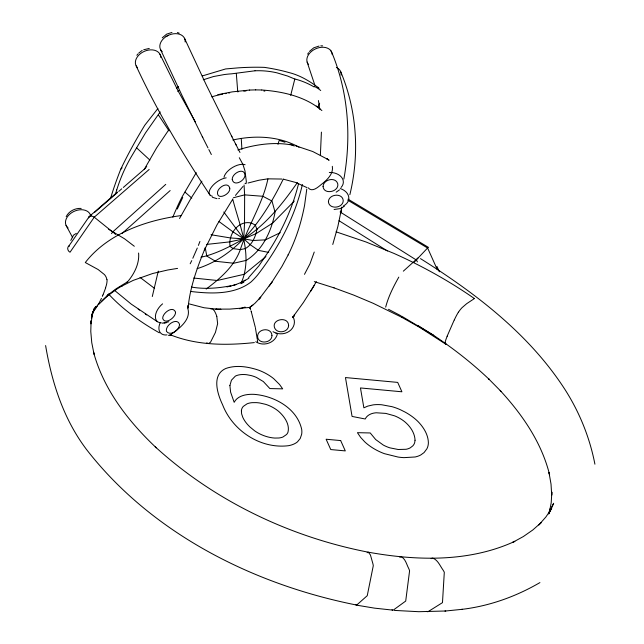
<?xml version="1.0" encoding="UTF-8"?>
<svg xmlns="http://www.w3.org/2000/svg" width="644" height="644" viewBox="0 0 644 644"><rect width="100%" height="100%" fill="white"/><g stroke="black" fill="none" stroke-linecap="round" stroke-linejoin="round"><path stroke-width="0.97" d="M321.412 132.125L320.366 155.341M188.064 307.945L188.112 305.594L188.064 307.945C189.972 287.498 197.064 267.807 204.856 248.938L204.317 250.202L217.028 224.78L232.532 199.543M385.676 307.132C388.38 296.578 393.468 286.604 398.797 277.121M306.794 189.014L304.564 205.412C301.11 223.098 296.184 238.707 288.166 254.919L288.367 254.517L281.871 266.544L271.889 282.201M445.197 342.383L445.165 342.785A9.064 2.576 -55.1 0 0 445.712 344.154M70.776 240.445L73.488 235.173L76.314 233.369M152.29 296.53L158.279 271.1M343.872 179.032C351.479 136.866 348.436 92.575 331.934 52.792M340.74 213.18L341.843 207.07M341.642 208.221L337.875 226.455L332.763 244.462M349.853 194.721C359.787 153.892 356.945 110.172 340.555 71.363M302.414 184.466C294.702 217.463 278.441 248.012 257.842 274.714A83.953 60.085 -24.1 0 1 256.111 276.735L255.797 277.089A55.642 39.823 -24.1 0 1 250.87 282.096C234.166 295.008 210.274 293.825 190.407 291.418M290.686 95.376L294.807 79.059L287.691 76.073L276.912 72.828A100.834 90.957 -86.7 0 0 254.992 70.792M314.24 252.046L309.957 263.871L304.475 274.336M298.615 183.419C292.835 207.199 282.507 229.65 269.393 250.25L258.928 265.819L248.697 277.548M252.891 305.167L249.622 307.454L249.663 308.114M267.912 178.976C262.607 203.987 248.085 225.569 240.301 249.622C234.263 266.511 220.127 278.546 206.185 289.059M277.991 144.345L279.118 140.497M115.662 193.466L116.725 189.924M105.705 287.779L103.137 294.566M548.632 513.719L550.419 508.414L549.227 513.026L551.2 502.771L551.86 492.064L551.707 495.188L551.014 484.046L548.994 472.575L549.598 474.773C541.66 442.613 522.381 414.559 500.163 390.514M241.146 283.175C253.301 255.515 239.56 225.964 232.685 198.948M199.922 241.468L198.392 245.404M91.706 315.037L94.354 308.299L91.384 318.152L92.599 313.483L90.941 323.86L91.118 320.599L90.78 331.451L91.762 342.672L94.056 354.192L93.46 351.874C103.531 389.572 128.341 421.385 156.275 447.797L155.244 446.823C214.516 500.976 289.711 536.919 368.344 552.198L370.437 554.959L372.852 563.54A95.554 31.194 -79.5 0 1 373.174 564.997A3.284 1.071 -79.5 0 1 373.262 565.818L367.249 595.684L356.687 605.062C253.559 584.623 151.573 533.53 86.24 449.142L85.741 448.441C63.329 418.383 51.729 382.166 45.611 345.562M447.121 336.249L454.205 320.036M548.801 513.944L553.655 503.262L549.099 512.439L551.707 508.398L545.879 516.995L538.819 524.949L541.073 522.687L532.797 529.98L523.371 536.533L512.753 542.353L514.854 541.33C469.178 562.373 416.861 560.892 368.344 552.198A8.75 2.858 -79.5 0 0 367.635 552.367L367.136 552.737M103.008 294.855L102.758 295.451M197.297 248.021L192.822 258.268M102.621 295.757L102.356 296.369M116.741 189.932A218.437 176.359 49.7 0 1 131.086 157.096L145.464 132.946L160.203 111.911M317.991 106.896L319.649 103.241M91.762 315.037L95.618 306.576L92.478 313.056M101.462 298.357L98.621 303.992M191.759 260.611L190.189 263.758M177.277 209.042L182.727 197.483M283.36 178.919C265.054 216.336 238.876 255.435 197.145 268.661M307.703 54.168L308.476 52.687M179.539 218.525L191.043 198.215L201.91 181.173M66.187 216.666C68.852 211.16 75.163 207.98 81.176 208.423M144.224 169.444L156.597 147.927L168.631 130.056M310.77 291.12L316.349 281.629M314.095 285.614L303.372 302.559L292.432 317.645M92.591 313.073L97.59 305.143M196.251 172.664L182.027 196.967A260.176 186.205 -24.1 0 0 177.213 206.933L174.661 212.762A257.97 184.627 -24.1 0 0 172.874 217.133M149.134 169.493L94.257 217.181L70.019 252.239C67.62 251.047 66.71 247.481 69.005 245.831L88.397 217.785L91.432 215.152M269.208 286.065L272.05 281.975L259.073 299.106L260.764 297.166L254.774 303.461L249.622 307.454L229.731 309.104L215.829 309.128L220.924 309.313L220.312 309.289M111.517 233.611L112.668 231.993L165.75 184.369M235.454 195.406L242.949 186.478M297.383 182.534C282.523 203.931 265.988 224.651 243.786 238.86C230.254 246.378 216.167 253.986 200.944 257.222M136.874 55.279L137.84 54.015M157.893 108.522L144.787 125.226A275.35 98.87 -48.2 0 0 120.71 169.316A275.535 113.151 -52.9 0 0 110.446 198.658M403.337 271.164L418.004 257.93M120.734 169.308L122.102 167.834M162.272 37.803L166.603 34.164L171.972 32.433M98.999 304.169L107.62 295.789L106.526 296.739L116.596 289.228L115.526 289.881L122.143 285.831L121.096 286.467L133.211 280.373L152.725 273.491L167.826 269.981L177.575 268.387M294.284 201.081L272.702 223.057L256.046 233.659L243.786 238.86L229.554 241.903L206.66 244.414M309.426 51.44L313.725 47.833L319.054 46.07M138.669 53.154L142.171 50.385M176.577 88.357L178.517 86.529M101.696 300.941L109.601 293.487L107.21 295.532L116.218 288.713L127.544 281.806C134.169 274.135 139.627 263.412 138.589 253.036M122.094 233.434L170.153 190.56M339.501 189.843L336.168 192.194M88.985 216.762L117.401 192.065M94.467 212.512L117.216 192.741M118.738 191.429L121.764 188.789M123.286 187.468L145.278 168.358A5.893 4.766 49 0 1 146.727 166.627M414.205 262.148L427.962 247.594M265.908 256.57L244.309 274.264L217.286 280.494L193.651 278.039M245.106 280.124L242.482 282.153M127.544 281.806L126.546 282.507M177.808 91.456L179.113 90.522M344.339 206.338L340.362 208.576L334.091 209.485M399.844 557.318L400.447 556.955A8.75 3.775 -84.7 0 1 401.349 556.81C405.623 558.976 406.597 564.611 408.747 568.555A95.554 41.272 -84.7 0 1 409.359 570.053A3.284 1.417 -84.7 0 1 409.576 570.898L405.712 601.061L393.186 610.166L374.55 608.145L356.1 605.078A3.284 1.071 -79.5 0 1 355.858 604.603M166.031 36.587L168.398 35.275M474.411 298.55L466.715 303.654L462.07 307.639A11.012 3.131 -55.1 0 0 461.337 308.428A9.161 2.608 -55.1 0 0 458.464 312.187M431.11 558.662L431.818 558.308A8.75 4.621 89.5 0 1 432.905 558.171C437.952 560.079 440.053 565.923 443.048 570.037A95.554 50.522 89.5 0 1 443.941 571.542A3.284 1.739 89.5 0 1 444.296 572.395L442.476 602.639L428.067 611.671L427.133 611.647A3.284 1.739 89.5 0 1 426.787 611.349M172.793 333.133C180.441 327.546 191.236 318.965 187.766 308.283M539.922 582.595C516.126 596.473 489.843 605.932 462.456 609.296L461.595 609.385M280.237 232.693L265.417 239.866L253.124 240.486L243.786 238.86L230.528 237.958L211.023 234.746M210.87 309.015L212.359 308.87L213.655 309.828M172.528 333.262L171.739 333.592M143.692 49.757L149.271 48.429M162.103 323.208L168.8 321.775M203.271 79.784L213.462 76.547L224.096 74.583A122.263 119.881 -75.9 0 1 231.703 73.819L254.992 70.784M245.131 307.083L239.657 308.798M202.264 75.96L225.633 68.948L238.264 67.853A115.638 40.797 -10.2 0 1 264.362 67.37A115.638 48.042 -2.2 0 1 288.818 72.522C299.492 75.115 309.136 80.782 317.87 87.31M237.861 149.947C255.483 144.393 274.465 141.6 292.77 145.166M169.903 335.13L171.328 334.687L168.446 335.395M248.069 183.009L259.049 180.207L267.872 178.839L281.887 179.048M170.306 335.009L171.65 334.606M236.372 284.503L232.154 285.614M233.353 197.764L244.639 194.874L262.873 196.291L271.993 201.049L275.069 212.182C271.567 230.89 262.945 249.944 246.29 260.369L233.732 263.235L215.482 261.271L206.796 256.087L205.203 247.489M229.562 286.282L231.301 285.839M226.938 286.934L228.692 286.5M164.099 323.183L166.691 322.612M217.801 94.668L232.202 91.883L249.639 90.047M232.846 139.998C254.879 135.103 278.973 135.973 299.017 147.186M225.263 93.646L226.165 93.485M230.085 285.92C217.358 288.319 204.22 289.309 191.397 287.055M228.781 93.034L229.634 92.889M218.67 198.634L219.507 198.513M181.077 215.587C163.793 217.922 146.679 222.124 130.627 229.014A278.675 152.95 23.6 0 0 85.298 262.535L98.138 269.538L104.384 274.529A11.012 9.113 37.8 0 1 105.125 275.455A9.161 7.583 37.8 0 1 106.848 279.649M446.55 344.194L446.083 344.218A11.012 3.131 -55.1 0 1 445.72 344.146M237.435 91.786L238.481 91.665M254.34 342.592C226.269 345.57 196.951 345.49 170.378 334.816M394.37 610.407L418.809 611.703L445.745 610.987M444.94 611.067L462.456 609.296M243.81 91.134L245.992 90.973M255.636 89.886L261.762 89.999M249.566 90.055L255.708 89.886M320.793 45.829L322.628 45.861M261.786 89.999C282.877 91.496 305.425 96.544 321.895 110.559M216.505 309.16L204.068 307.752L189.272 303.928M263.879 91.021L264.861 91.102M283.94 179.33L295.813 182.494L306.89 187.565M216.948 198.69L212.27 197.217M268.685 252.408L258.486 250.387L250.299 244.752L243.786 238.86L233.192 231.977L218.96 221.504M295.66 145.786L312.759 151.533L327.844 159.39M314.296 281.621L334.115 287.892M336.055 231.816L365.856 241.919L393.878 253.382A278.675 152.95 23.6 0 1 474.395 298.55M279.432 140.472L285.002 142.219M177.39 32.554L179.153 33.126M333.938 287.828L353.717 295.105L373.222 303.316L401.663 317.234M277.001 333.648L273.032 331.7M290.09 144.167L294.3 146.035M388.501 309.305L400.616 315.632M401.502 317.146L419.647 327.361L445.455 343.96M108.667 229.304L124.542 238.795L134.314 246.266M401.486 316.083L432.937 334.904M159.334 332.811C141.052 322.515 123.753 310.175 109.327 294.855M348.026 199.149L428.357 247.32M347.841 200.212L427.64 248.037L437.365 269.756M420.492 258.622C475.433 293.125 528.837 333.785 564.555 388.871L564.989 389.54C579.536 412.305 589.775 437.646 594.911 464.187M417.682 325.349L433.79 335.435M157.458 321.759L131.279 304.145L114.463 290.315M339.034 220.731L387.43 250.967M340.096 211.94L416.499 260.12L417.401 261.883M392.558 610.246L392.413 610.15A3.284 1.417 -84.7 0 1 392.043 609.659M329.06 160.211L326.556 158.537L328.834 160.058M138.186 309.16L139.571 310.102M145.294 313.998L146.663 314.924M433.323 335.154C453.207 348.356 472.092 363.087 489.376 379.574L488.571 378.785L501.056 391.423M154.6 288.432L140.054 277.403M316.325 106.059L318.031 107.298M318.128 107.363L319.859 108.619M94.257 217.181L112.668 231.993A5.788 3.011 39.3 0 1 115.518 234.505M185.053 192.129L191.783 198.102M206.732 342.874L208.592 343.582L210.54 342.149L215.442 332.393L217.632 323.691L216.795 316.397M136.786 148.007L149.867 160.066M249.687 307.438L250.138 308.42M245.01 183.371L246.032 183.661L246.354 181.721L244.986 170.91L242.949 164.478L239.294 157.708M213.752 309.957L214.098 310.432A23.828 10.288 -84.7 0 1 214.75 311.527L215.595 313.25A30.445 13.146 -84.7 0 1 216.803 316.381M330.509 50.28L331.588 51.906M308.573 64.625L307.494 62.999A13.242 9.475 -24.1 0 1 317.339 48.147A13.242 9.475 -24.1 0 1 332.248 54.668M223.79 211.997L243.786 238.86L244.527 223.009L244.639 194.874L244.044 184.973M308.114 187.766C312.67 193.232 319.102 185.987 323.111 183.041C328.021 178.919 333.576 173.308 332.312 166.321M158.48 115.018L169.018 130.861M209.936 194.987C182.55 153.626 156.991 110.913 136.142 65.849M195.575 122.271L178.138 90.989L159.978 54.273M72.683 237.684L66.05 225.328M235.712 144.175L239.962 152.475M231.518 135.948L236.123 144.997M208.825 149.553L211.353 154.52M160.453 49.403L181.994 95.425L202.763 137.558M231.961 136.818L206.338 85.072L184.514 38.278M202.28 136.617L207.98 147.903M436.93 266.431L439.329 271.8M69.005 245.831L69.23 246.33M307.148 62.106L314.836 85.121M250.959 310.746L251.281 311.712M251.305 311.793L255.314 327.369M318.426 100.553L319.802 109.367M255.451 328.118L257.197 338.841M257.318 339.638L257.608 342.093M236.324 73.593L237.725 91.553M241.258 138.404L241.911 149.303M294.308 314.61L294.34 316.293M188.088 306.544L188.096 307.486M167.013 334.896A13.411 8.758 -45.9 0 1 160.34 322.475M161.25 322.773A13.307 8.018 -48 0 1 155.421 316.075A13.307 8.018 -48 0 1 162.578 303.839M68.047 227.928A13.258 9.491 -24.1 0 1 73.166 211.82A13.258 9.491 -24.1 0 1 90.715 215.885M292.779 316.429A13.307 11.664 -2.8 0 1 290.983 329.865A13.307 11.664 -2.8 0 1 275.938 332.98M277.492 333.318A13.411 11.664 -11 0 1 269.103 343.002A13.411 11.664 -11 0 1 255.765 341.723M329.317 172.455A13.411 9.644 -0.2 0 1 341.634 177.342A13.411 9.644 -0.2 0 1 341.062 187.46M340.265 188.555A13.307 9.902 4.9 0 1 348.71 196.798A13.307 9.902 4.9 0 1 343.437 205.935M336.385 67.459A13.258 9.491 -24.1 0 1 341.095 75.106M212.335 196.187A13.307 6.263 -35.5 0 1 211.506 187.058A13.307 6.263 -35.5 0 1 226.189 177.849M137.558 67.717A13.258 9.491 -24.1 0 1 144.24 51.375A13.258 9.491 -24.1 0 1 160.767 57.437M223.983 177.237A13.411 6.738 -31.6 0 1 232.653 167.408A13.411 6.738 -31.6 0 1 245.106 164.719M162.248 51.713A13.242 9.475 -24.1 0 1 168.953 35.058A13.242 9.475 -24.1 0 1 185.158 41.997M88.526 217.857A6.134 3.413 40.1 0 1 94.274 217.092M250.218 308.404A23.587 1.304 75.3 0 1 250.629 309.539M294.823 78.987A121.169 92.913 -82 0 1 314.119 86.948M314.336 86.425A49.145 38.696 -73.6 0 1 320.728 90.514M317.943 87.286A55.183 29.318 7 0 1 319.094 88.284M98.452 303.904A28.264 23.401 37.8 0 1 94.499 309.531M107.097 279.689A27.732 22.967 37.8 0 1 105.527 287.683M445.068 342.503A28.264 8.05 -55.1 0 1 447.218 336.184M454.31 319.963A27.732 7.897 -55.1 0 1 458.367 312.203M222.703 94.137A98.049 70.172 -24.1 0 0 216.593 95.497A59.24 42.399 -24.1 0 0 211.787 96.874M231.172 286.025A60.761 43.486 -24.1 0 1 230.375 286.25M232.895 285.493A70.268 50.288 -24.1 0 0 234.545 284.962L236.042 284.439A45.507 32.57 -24.1 0 0 240.808 282.531A47.6 34.068 -24.1 0 0 248.882 278.2M243.851 282.209A28.392 20.318 -24.1 0 1 240.928 283.666M232.243 179.475C233.74 186.969 244.631 181.012 244.986 175.377C244.535 166.756 231.856 173.284 232.243 179.475M323.055 186.446C323.707 195.116 339.106 192.009 337.778 183.894C335.725 176.408 323.377 179.402 323.055 186.446M328.416 201.62C328.875 209.799 343.107 208.366 343.228 200.638C342.648 192.508 328.762 194.005 328.416 201.62M271.953 335.387C272.162 343.598 257.254 344.637 257.608 335.91C258.196 328.408 271.462 327.2 271.953 335.387M175.546 312.268C175.804 317.556 164.832 325.341 162.674 318.337C162.602 312.823 173.18 305.24 175.546 312.268M179.563 324.584C179.249 330.018 170.386 336.651 166.466 331.346C164.953 325.172 177.406 316.816 179.563 324.584M288.625 325.51C288.432 332.167 278.063 334.123 274.899 328.504C270.424 319.327 288.319 315.584 288.625 325.51M229.779 188.201C230.616 194.689 216.046 201.041 217.608 191.719C218.775 186.945 228.081 181.302 229.779 188.201M229.9 385.547L230.608 392.14L234.174 402.315C236.63 397.469 242.112 395.263 247.232 394.619A35.179 19.304 23.6 0 1 254.243 394.361C274.465 395.939 297.238 408.385 301.722 429.564A45.676 25.068 23.6 0 1 301.65 434.298L300.217 438.508L297.48 441.84A34.051 18.684 23.6 0 1 293.439 444.255A35.09 19.264 23.6 0 1 288.246 445.729C260.345 449.077 232.589 430.699 222.599 404.778C217.431 393.935 211.256 374.816 225.843 368.473C236.316 364.762 247.964 366.669 258.276 370.059A30.582 16.784 23.6 0 1 266.495 373.81A30.477 16.728 23.6 0 1 273.7 378.68L279.536 384.476L282.676 388.855L269.868 388.565L263.348 381.562L256.521 377.473A19.167 10.521 23.6 0 0 250.798 375.484L246.861 374.752A24.85 13.637 23.6 0 0 244.301 374.534A22.403 12.3 23.6 0 0 235.374 376.096L231.438 380.193L229.9 385.547M241.395 410.751L241.613 413.834L242.804 417.352A34.237 18.789 23.6 0 0 249.977 427.004L254.589 430.788A23.168 12.719 23.6 0 0 261.223 434.579A23.828 13.073 23.6 0 0 274.811 438.065L278.812 438.001A20.487 11.246 23.6 0 0 282.917 437.018L286.54 434.523A23.949 13.146 23.6 0 0 287.997 432.132C289.913 424.267 284.407 416.547 278.82 411.524A22.677 12.445 23.6 0 0 276.075 409.423A23.305 12.791 23.6 0 0 273.056 407.547L272.026 406.984A21.212 11.64 23.6 0 0 265.553 404.319L259.822 403.007A29.785 16.35 23.6 0 0 256.304 402.629L252.142 402.661A22.846 12.542 23.6 0 0 247.038 403.844L243.319 406.388A23.538 12.92 23.6 0 0 241.484 410.051L241.395 410.751M415.042 440.271L414.68 442.605A26.444 14.514 23.6 0 1 412.804 445.865L410.292 447.813A23.095 12.679 23.6 0 1 406.082 449.279L398.169 449.496L389.95 447.862A21.147 11.608 23.6 0 1 383.269 445.044L375.685 439.554L370.236 432.961L357.428 432.679L360.672 437.429L364.689 441.792A34.164 18.748 23.6 0 0 372.176 447.604A35.879 19.69 23.6 0 0 375.066 449.343A34.39 18.877 23.6 0 0 384.404 453.666L398.073 457.055A54.024 29.648 23.6 0 0 403.893 457.643L415.13 456.982A35.501 19.481 23.6 0 0 420.774 454.954L424.042 452.595L426.875 448.836A43.132 23.675 23.6 0 0 428.381 442.782C428.22 434.652 423.575 427.262 418.045 421.595A36.458 20.012 23.6 0 0 411.452 416.064L409.954 415.034A40.129 22.025 23.6 0 0 405.189 412.136L400.318 409.697A33.504 18.386 23.6 0 0 392.019 406.678L381.747 404.77A34.977 19.199 23.6 0 0 373.158 404.875L367.756 406.114L363.868 407.813L360.463 387.954L401.904 391.785L397.702 382.399L345.458 377.561L352.067 416.426L365.261 419.002A26.863 14.74 23.6 0 1 370.799 413.995A23.055 12.655 23.6 0 1 376.297 412.78L385.828 413.408L394.539 415.831A22.017 12.083 23.6 0 1 400.133 418.56A23.305 12.791 23.6 0 1 405.084 422.037C410.413 426.586 414.808 433.082 415.042 440.271M256.924 229.288C255.628 236.831 252.182 244.631 245.308 248.616L240.301 249.622L233.225 248.64L230.053 246.443C228.057 234.577 238.296 219.741 251.522 223.098L255.354 225.078L256.924 229.288M340.676 440.577L326.13 439.232L330.75 449.56L345.297 450.905L340.676 440.577"/></g></svg>
